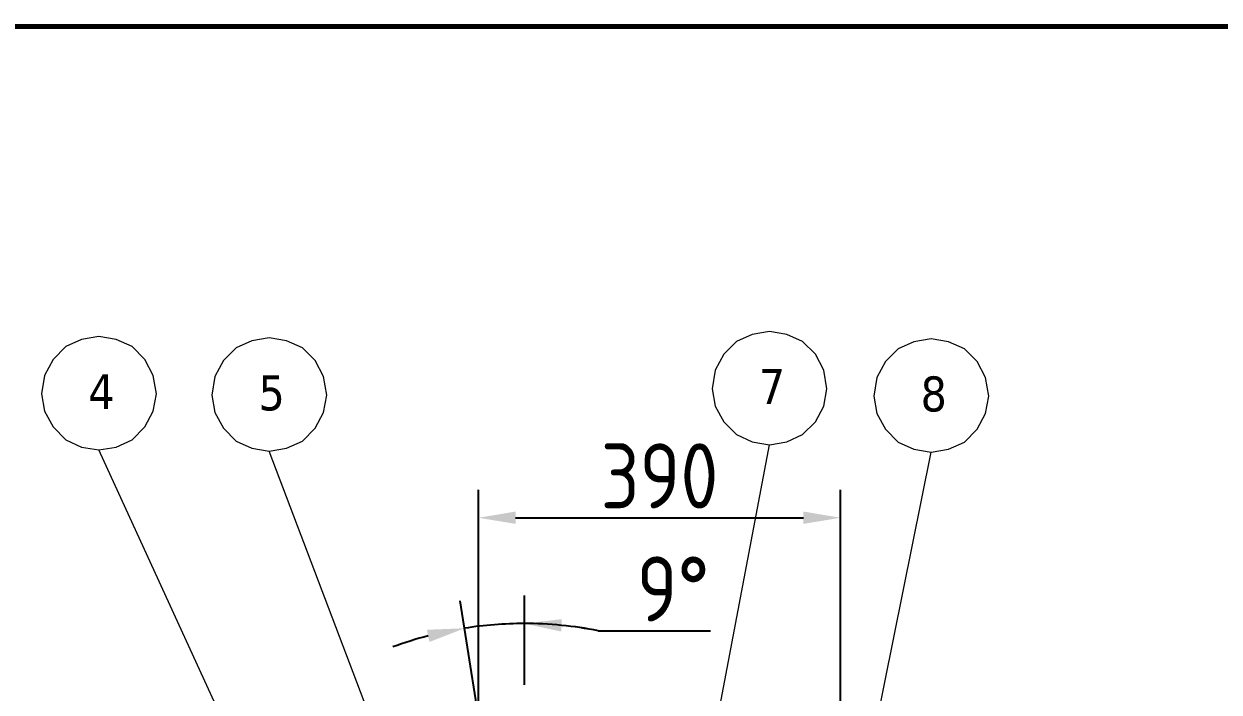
# Model space of a CAD drawing. Header units: millimetres. Extents: x 89051 to 218395, y -330386 to -125649.
# Drawn here: x 90870 to 92157, y -126523 to -125804 of the extents above; entities that cross this region are included whole.
import ezdxf

# ---------------------------------------------------------------- set-up
doc = ezdxf.new("R2010")
doc.units = ezdxf.units.MM
doc.header["$LTSCALE"] = 13
doc.layers.add('1', color=4, linetype='Continuous')
doc.layers.add('标注、文本', color=3, linetype='Continuous', lineweight=25)
doc.layers.add('铁心', color=3, linetype='Continuous', lineweight=0)
doc.styles.get("Standard").update_dxf_attribs({"font": 'gbenor.shx', "bigfont": 'gbcbig.shx'})
doc.styles.add('Tahoma$001', font='tahoma.ttf', dxfattribs={"height": 2.159784})
doc.dimstyles.new('1-15', dxfattribs={"dimscale": 20, "dimtxt": 3.5, "dimasz": 2, "dimexe": 1.5, "dimexo": 0.5, "dimgap": 0.5, "dimtad": 1, "dimtoh": 1, "dimdec": 1, "dimdsep": 46, "dimtxsty": 'Standard', "dimcen": 2.5, "dimclrd": 3, "dimclre": 3, "dimclrt": 3, "dimadec": 0, "dimazin": 2, "dimtfac": 1, "dimtdec": 1, "dimtmove": 0, "dimatfit": 2, "dimfxl": 1, "dimarcsym": 0})

# ---------------------------------------------------------------- blocks, each defined once
blk = doc.blocks.new('*D522')
at = {"layer": 'Defpoints', "color": 0, "transparency": 16777216}
for p in [(91365.8, -126451.2), (91408.8, -126524.8), (91359.3, -126547.5), (91408.2, -126855.3), (91408.8, -126859.3)]:
    blk.add_point(p, dxfattribs=at)
at = {"layer": '标注、文本', "color": 3, "lineweight": -2, "transparency": 16777216}
for p, q in [((91357.7, -126537.7), (91339.7, -126424.4)), ((91408.8, -126514.8), (91408.8, -126418.9)), ((91488.4, -126456.7), (91609.2, -126456.7))]:
    blk.add_line(p, q, dxfattribs=at)
for start, end in [(90, 99.0218), (78.8131, 90), (78.8265, 84.4132), (104.6085, 110.1953)]:
    blk.add_arc((91408.8, -126859.3), 410.4, start, end, dxfattribs=at)
at = {"layer": '标注、文本', "color": 3, "transparency": 16777216}
for points in [[(91448.4, -126457.5), (91449.1, -126444.2), (91408.8, -126448.9)], [(91303.9, -126455.6), (91306.7, -126468.7), (91344.4, -126454)]]:
    blk.add_solid(points, dxfattribs=at)
at = {"layer": '标注、文本', "color": 3, "transparency": 16777216, "insert": (91568.8, -126411.7), "char_height": 70, "attachment_point": 5}
blk.add_mtext('9°', dxfattribs=at)
blk = doc.blocks.new('*D523')
at = {"layer": 'Defpoints', "color": 0, "transparency": 16777216}
for p in [(91749.1, -126335.1), (91359.4, -126548.4), (91749.1, -126548.4)]:
    blk.add_point(p, dxfattribs=at)
at = {"layer": '标注、文本', "color": 3, "lineweight": -2, "transparency": 16777216}
for p, q in [((91359.4, -126538.4), (91359.4, -126305.1)), ((91749.1, -126538.4), (91749.1, -126305.1)), ((91399.4, -126335.1), (91709.1, -126335.1))]:
    blk.add_line(p, q, dxfattribs=at)
at = {"layer": '标注、文本', "color": 3, "transparency": 16777216}
for points in [[(91399.4, -126328.4), (91399.4, -126341.7), (91359.4, -126335.1)], [(91709.1, -126328.4), (91709.1, -126341.7), (91749.1, -126335.1)]]:
    blk.add_solid(points, dxfattribs=at)
at = {"layer": '标注、文本', "color": 3, "transparency": 16777216, "insert": (91554.3, -126290.1), "char_height": 70, "attachment_point": 5}
blk.add_mtext('390', dxfattribs=at)

msp = doc.modelspace()

# ---------------------------------------------------------------- linework, layer by layer
at = {"layer": '1', "color": 0, "lineweight": 40, "const_width": 5.53}
msp.add_lwpolyline([(89461.81, -130163.9), (95524.09, -130163.9), (95524.09, -125806.63), (89461.81, -125806.63), (89461.81, -130163.9)], dxfattribs=at)
at = {"layer": '铁心'}
for points in [[(91012.72, -126201.82), (91009.41, -126181.94), (91000.37, -126164.77), (90986.52, -126150.92), (90969.35, -126143.39), (90950.98, -126140.08), (90932.3, -126143.39), (90915.44, -126150.92), (90901.58, -126164.77), (90892.25, -126181.94), (90889.23, -126201.82), (90892.25, -126220.49), (90901.58, -126237.36), (90915.44, -126251.21), (90932.3, -126259.04), (90950.98, -126262.06), (90969.35, -126259.04), (90986.52, -126251.21), (91000.37, -126237.36), (91009.41, -126220.49)], [(91196.05, -126203.14), (91192.73, -126183.26), (91183.7, -126166.09), (91169.84, -126152.24), (91152.68, -126144.71), (91134.3, -126141.4), (91115.63, -126144.71), (91098.76, -126152.24), (91084.91, -126166.09), (91075.57, -126183.26), (91072.56, -126203.14), (91075.57, -126221.81), (91084.91, -126238.68), (91098.76, -126252.54), (91115.63, -126260.37), (91134.3, -126263.38), (91152.68, -126260.37), (91169.84, -126252.54), (91183.7, -126238.68), (91192.73, -126221.81)], [(91734.54, -126196.33), (91731.23, -126176.45), (91722.19, -126159.28), (91708.34, -126145.43), (91691.17, -126137.9), (91672.8, -126134.59), (91654.13, -126137.9), (91637.26, -126145.43), (91623.4, -126159.28), (91614.07, -126176.45), (91611.06, -126196.33), (91614.07, -126215), (91623.4, -126231.87), (91637.26, -126245.72), (91654.13, -126253.56), (91672.8, -126256.57), (91691.17, -126253.56), (91708.34, -126245.72), (91722.19, -126231.87), (91731.23, -126215)], [(91908.57, -126204.24), (91905.26, -126184.36), (91896.22, -126167.19), (91882.37, -126153.33), (91865.2, -126145.8), (91846.83, -126142.49), (91828.15, -126145.8), (91811.29, -126153.33), (91797.43, -126167.19), (91788.1, -126184.36), (91785.08, -126204.24), (91788.1, -126222.91), (91797.43, -126239.78), (91811.29, -126253.63), (91828.15, -126261.46), (91846.83, -126264.47), (91865.2, -126261.46), (91882.37, -126253.63), (91896.22, -126239.78), (91905.26, -126222.91)]]:
    msp.add_lwpolyline(points, close=True, dxfattribs=at)
for points in [[(91537.28, -126969.85), (91672.8, -126256.57), (91672.8, -126256.57)], [(91273.62, -126966.42), (90950.98, -126262.06), (90950.98, -126262.06)], [(91413.36, -126998.48), (91134.3, -126263.38), (91134.3, -126263.38)], [(91706.4, -126960.37), (91846.83, -126264.47), (91846.83, -126264.47)]]:
    msp.add_lwpolyline(points, dxfattribs=at)

# ---------------------------------------------------------------- texts
at = {"layer": '铁心', "style": 'Tahoma$001'}
for s, p in [('4', (90939.46, -126218.25)), ('5', (91122.78, -126219.58)), ('7', (91661.28, -126212.76)), ('8', (91835.31, -126220.67))]:
    msp.add_text(s, height=37.59, dxfattribs=at).set_placement(p)

# ---------------------------------------------------------------- dimensions: what is measured, and where the dimension line sits
at = {"layer": '标注、文本'}
dim = msp.add_linear_dim(base=(91749.08, -126335.08), p1=(91359.44, -126548.44), p2=(91749.08, -126548.44), text='390', dimstyle='1-15', dxfattribs=at)
dim.commit()
dim.dimension.update_dxf_attribs({"geometry": '*D523', "text_midpoint": (91554.26, -126290.08)})
dim = msp.add_angular_dim_2l(base=(91365.79, -126451.16), line1=((91408.79, -126859.3), (91408.79, -126524.82)), line2=((91408.16, -126855.33), (91359.3, -126547.55)), dimstyle='1-15', dxfattribs=at)
dim.commit()
dim.dimension.update_dxf_attribs({"geometry": '*D522', "text_midpoint": (91568.79, -126411.7)})

doc.saveas('drawing.dxf')
